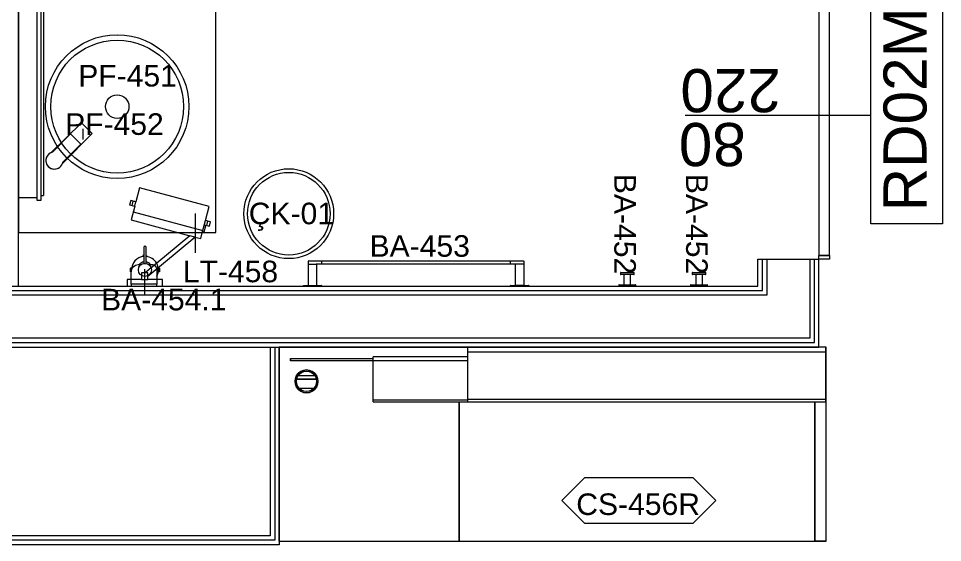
# Model space of a CAD drawing. Header units: centimetres. Extents: x 118932 to 154602, y -32682 to -23521.
# Drawn here: x 140245.9 to 140503.4, y -30690.1 to -30544.3 of the extents above; entities that cross this region are included whole.
import ezdxf

# ---------------------------------------------------------------- set-up
doc = ezdxf.new("R2010")
doc.units = ezdxf.units.CM
doc.header["$LTSCALE"] = 50
doc.header["$MEASUREMENT"] = 0
for name, color, linetype, lineweight, true_color in [('GEN_00_BL_Yazı', 7, 'Continuous', 0, 0x4f5250), ('GEN_02_TF_Islak Hacim', 7, 'Continuous', 5, 0x007cb0), ('GEN_02_TF_Mobilya', 7, 'Continuous', 5, 0x745e3d), ('GEN_05_ML_Ahşap', 7, 'Continuous', 9, 0x745e3d), ('GEN_05_ML_Alçıpan', 7, 'Continuous', 18, 0x008b29), ('GEN_05_ML_Alçıpan_giydirme', 7, 'Continuous', 18, 0x7ebab5), ('GEN_06_GR_Cam', 7, 'Continuous', 9, 0x6093ac), ('GEN_06_GR_İnce', 7, 'Continuous', 13, 0xb0b0a9)]:
    doc.layers.add(name, color=color, linetype=linetype, lineweight=lineweight, true_color=true_color)
doc.styles.add('arial_1_18', font='arial.ttf', dxfattribs={"height": 0.2})
doc.styles.add('Arial_6', font='arial.ttf', dxfattribs={"height": 59.5325})

# ---------------------------------------------------------------- blocks, each defined once
blk = doc.blocks.new('Robe_Hook - BA-452 ROBE HOOK-13695885-TYPE GxL')
at = {"layer": 'GEN_02_TF_Islak Hacim', "lineweight": 13}
for p, q in [((-23.8, 0), (-23.8, -3.2)), ((-23.8, 0), (23.8, 0)), ((-23, 0), (-23.8, 0)), ((-23.8, -3.2), (-23, -3.2)), ((23.8, -3.2), (-23.8, -3.2)), ((-9.2, -3.2), (-9.2, -31.9)), ((9.2, -31.9), (9.2, -3.2)), ((23.8, 0), (23, 0)), ((23, -3.2), (23.8, -3.2)), ((23.8, -3.2), (23.8, 0)), ((-19.1, -31.9), (-19.1, -38.1)), ((-19.1, -31.9), (19, -31.9)), ((-18.4, -31.9), (-19.1, -31.9)), ((-19.1, -38.1), (-18.4, -38.1)), ((19, -38.1), (-19.1, -38.1)), ((19, -31.9), (18.4, -31.9)), ((18.4, -38.1), (19, -38.1)), ((19, -38.1), (19, -31.9))]:
    blk.add_line(p, q, dxfattribs=at)
at = {"layer": 'GEN_00_BL_Yazı', "insert": (-23.9, -312.3), "char_height": 60, "width": 132.711, "attachment_point": 1, "rotation": 90, "style": 'Arial_6'}
blk.add_mtext('BA-452', dxfattribs=at)
blk = doc.blocks.new('452 faucet')
at = {"layer": 'GEN_02_TF_Islak Hacim'}
for p, q in [((-1.94, 2.66), (-2.04, 2.66)), ((-2.04, 2.15), (-1.95, 2.15))]:
    blk.add_line(p, q, dxfattribs=at)
at = {"layer": 'GEN_02_TF_Islak Hacim', "flags": 128}
for points in [[(2.66, 1.5), (10.93, 9.85), (7.98, 12.81), (-0.43, 4.57)], [(2.77, 1.91), (7.78, 6.92), (4.95, 9.74), (-0.12, 4.67)]]:
    blk.add_lwpolyline(points, dxfattribs=at)
at = {"layer": 'GEN_02_TF_Islak Hacim'}
for start, end in [(103.2039, 349.4026), (111.0963, 172.457), (184.6196, 339.2871)]:
    blk.add_arc((0.43, 2.35), 2.38, start, end, dxfattribs=at)
blk = doc.blocks.new('pr 451 rooms sink')
at = {"layer": 'GEN_00_BL_Yazı'}
blk.add_line((-9.51, -14.12), (-9.51, -11.21), dxfattribs=at)
at = {"layer": 'GEN_02_TF_Islak Hacim'}
for radius in [20, 18.5, 3.27]:
    blk.add_circle((0, -5), radius, dxfattribs=at)
blk.add_blockref('452 faucet', (-17.93, -22.35))
at = {"layer": 'GEN_00_BL_Yazı', "char_height": 6, "width": 26.0709, "attachment_point": 1, "style": 'Arial_6'}
for s, insert in [('PF-451', (-10.85, 6.59)), ('PF-452', (-14.51, -6.87))]:
    blk.add_mtext(s, dxfattribs=dict(at, insert=insert))
blk = doc.blocks.new('LEFT 462 TEZGAH')
at = {"layer": 'GEN_02_TF_Islak Hacim'}
blk.add_lwpolyline([(52.71, 65), (-2.29, 65), (-2.29, 0), (12.01, -84.92), (52.72, -85), (52.71, 65)], dxfattribs=at)
at = {"rotation": 180}
blk.add_blockref('pr 451 rooms sink', (25.21, 25), dxfattribs=at)
at = {"layer": 'GEN_00_BL_Yazı', "insert": (9.75, -53.76), "char_height": 6, "width": 26.5421, "attachment_point": 7, "style": 'Arial_6'}
blk.add_mtext('CS-462-L', dxfattribs=at)
blk = doc.blocks.new('Electric_Mirror-radiance - LT-456 ELETRIC MIRROR-13669292-TYPE D')
at = {"layer": 'GEN_02_TF_Mobilya'}
for p, q in [((660.4, 63.5), (-660.4, 63.5)), ((-660.4, 63.5), (-660.4, 50.8)), ((-647.7, 69.8), (647.7, 69.8)), ((-647.7, 69.8), (-647.7, 63.5)), ((647.7, 63.5), (647.7, 69.8)), ((660.4, 50.8), (660.4, 63.5)), ((-660.4, 50.8), (660.4, 50.8)), ((-654.1, 50.8), (-654.1, 0)), ((654, 50.8), (654, 0)), ((-654.1, 0), (654, 0))]:
    blk.add_line(p, q, dxfattribs=at)
at = {"layer": 'GEN_00_BL_Yazı', "insert": (107.9, 156.4), "char_height": 60, "width": 265.421, "attachment_point": 7, "rotation": 180.0026, "style": 'Arial_6'}
blk.add_mtext('LT-456', dxfattribs=at)
blk = doc.blocks.new('Accessory-Towel_Bar-KOHLER-Composed-K-73142 _1_ - BA-453 TOWEL BAR 24_-14138606-TYPE GxL')
at = {"layer": 'GEN_02_TF_Islak Hacim', "lineweight": 13}
for p, q in [((-53279.2, -6870.5), (-53279.2, -6863.3)), ((-53279.2, -6929.9), (-53279.2, -6872.2)), ((-53278.4, -6862.5), (-52680, -6862.5)), ((-53278.4, -6871.4), (-53257.1, -6871.4)), ((-52701.3, -6871.4), (-53257.1, -6871.4)), ((-53256.3, -6872.2), (-53256.3, -6929.9)), ((-53242.4, -6862.5), (-53242.4, -6871.4)), ((-52716.1, -6871.4), (-52716.1, -6862.5)), ((-52702.1, -6929.9), (-52702.1, -6872.2)), ((-52680, -6871.4), (-52701.3, -6871.4)), ((-52679.2, -6863.3), (-52679.2, -6870.5)), ((-52679.2, -6872.2), (-52679.2, -6929.9)), ((-53293.2, -6932.7), (-53293.2, -6931.5)), ((-53293.2, -6932.7), (-53242.4, -6932.7)), ((-53292.4, -6930.7), (-53278.4, -6930.7)), ((-53278.4, -6930.7), (-53257.1, -6930.7)), ((-53257.1, -6930.7), (-53243.2, -6930.7)), ((-53242.4, -6931.5), (-53242.4, -6932.7)), ((-52716.1, -6932.7), (-52716.1, -6931.5)), ((-52716.1, -6932.7), (-52665.3, -6932.7)), ((-52715.3, -6930.7), (-52701.3, -6930.7)), ((-52680, -6930.7), (-52701.3, -6930.7)), ((-52680, -6930.7), (-52666.1, -6930.7)), ((-52665.3, -6931.5), (-52665.3, -6932.7))]:
    blk.add_line(p, q, dxfattribs=at)
for centre, radius, start, end in [((-53278.4, -6863.3), 0.82, 90, 180), ((-53278.4, -6870.5), 0.814, 180, 270), ((-53278.4, -6872.2), 0.814, 90, 180), ((-53257.1, -6872.2), 0.814, 0, 90), ((-52701.3, -6872.2), 0.814, 90, 180), ((-52680, -6863.3), 0.82, 0, 90), ((-52680, -6870.5), 0.814, 270, 0), ((-52680, -6872.2), 0.814, 0, 90), ((-53292.4, -6931.5), 0.797, 90, 180), ((-53278.4, -6929.9), 0.804, 180, 270), ((-53257.1, -6929.9), 0.804, 270, 0), ((-53243.2, -6931.5), 0.797, 0, 90), ((-52715.3, -6931.5), 0.797, 90, 180), ((-52701.3, -6929.9), 0.804, 180, 270), ((-52680, -6929.9), 0.804, 270, 0), ((-52666.1, -6931.5), 0.797, 0, 90)]:
    blk.add_arc(centre, radius, start, end, dxfattribs=at)
at = {"layer": 'GEN_00_BL_Yazı', "insert": (-53108.7, -6791.1), "char_height": 60, "width": 265.421, "attachment_point": 1, "style": 'Arial_6'}
blk.add_mtext('BA-453', dxfattribs=at)
blk = doc.blocks.new('makeup mirror 16__hcr07922_rfa - LT-458 SHAVING MIRROR-14453733-TYPE J')
at = {"layer": 'GEN_00_BL_Yazı'}
blk.add_line((48117.6, 10856), (48007.7, 10856), dxfattribs=at)
at = {"layer": 'GEN_02_TF_Islak Hacim'}
for p, q in [((47933.7, 11045.1), (47915.6, 11045.1)), ((47915.6, 11045.1), (47915.6, 10946.6)), ((47933.6, 11005.1), (47933.7, 11045.1)), ((48099.6, 11034.3), (48055.8, 10870.9)), ((48122.1, 11028.3), (48070.2, 10834.5)), ((48138.4, 11023.9), (48099.6, 11034.3)), ((48142.1, 11038.5), (48138.4, 11023.9)), ((48138.4, 11023.9), (48150, 11020.8)), ((48140.3, 11031.2), (48151.9, 11028.1)), ((48153.7, 11035.3), (48142.1, 11038.5)), ((48150, 11020.8), (48153.7, 11035.3)), ((48188.9, 11010.4), (48150, 11020.8)), ((47952.7, 11005.1), (47933.6, 11005.1)), ((47933.6, 11005.1), (47933.6, 10988)), ((47952.6, 10988), (47952.7, 10995)), ((47952.7, 10995), (47952.7, 11005.1)), ((48055.8, 10870.9), (47952.7, 10995)), ((48137, 10816.6), (48188.9, 11010.4)), ((47933.6, 10946.6), (47933.6, 10988)), ((47933.6, 10988), (47942.9, 10988)), ((47942.9, 10988), (48052, 10856.8)), ((47942.9, 10988), (47952.6, 10988)), ((47915.6, 10946.6), (47933.6, 10946.6)), ((48052, 10856.8), (48055.8, 10870.9)), ((48052, 10856.8), (48047.7, 10840.4)), ((48047.7, 10840.4), (48067.8, 10835.2)), ((48067.8, 10835.2), (48066.6, 10830.7)), ((48066.6, 10830.7), (48083.1, 10826.3)), ((48067.8, 10835.2), (48098.1, 10827.1)), ((48086.5, 10830.2), (48082.5, 10815.9)), ((48082.5, 10815.9), (48094.1, 10812.8)), ((48083.1, 10826.3), (48084.3, 10830.7)), ((48084.3, 10830.7), (48086.5, 10830.2)), ((48084.6, 10823.1), (48096.2, 10820)), ((48094.1, 10812.8), (48098.1, 10827.1)), ((48098.1, 10827.1), (48137, 10816.6))]:
    blk.add_line(p, q, dxfattribs=at)
at = {"layer": 'GEN_00_BL_Yazı', "insert": (47986.3, 10890.1), "char_height": 60, "width": 251.286, "attachment_point": 1, "rotation": 270, "style": 'Arial_6'}
blk.add_mtext('LT-458', dxfattribs=at)
blk = doc.blocks.new('Soap Dispenser - Trio - BA-454 SOAP DISPENSER -single-14380691-TYPE J')
at = {"layer": 'GEN_00_BL_Yazı'}
blk.add_line((1.1, -47.1), (1.1, 22.9), dxfattribs=at)
at = {"layer": 'GEN_02_TF_Islak Hacim', "flags": 128}
for points in [[(37.9, -5), (37.9, 0), (-33.1, 0), (-33.1, -5)], [(-38.5, -39.5), (-38.5, -49.5), (-40.9, -49.5), (-40.9, -39.5)], [(40.5, -49.5), (40.5, -39.5), (37.9, -39.5), (37.9, -49.5)], [(40.3, -39.5), (40.3, -49.5), (38.6, -49.5), (38.6, -39.5)], [(-4.4, -84.9), (-4.4, -83), (-3, -83), (-3, -84.9)], [(5.6, -84.9), (5.6, -83), (3, -83), (3, -84.9)]]:
    blk.add_lwpolyline(points, close=True, dxfattribs=at)
for points in [[(-9.8, -60.2), (-17.9, -60.2, -0.414214), (-33.1, -45), (-33.1, -5)], [(37.9, -5), (37.9, -40.2, -0.39688), (19.1, -60.2), (9.9, -60.2)], [(-3, -62.6), (-3, -102.6), (-3, -102.8), (-3, -103), (-3, -103.2), (-3, -103.4), (-3, -103.6), (-3, -103.8), (-3, -104), (-3, -104.2), (-3, -104.4), (-3, -104.5), (-3, -104.7), (-3, -104.9), (-3, -105.1), (-3, -105.2), (-3, -105.4), (-3, -105.6), (-3, -105.7), (-3, -105.9), (-3, -106), (-3, -106.2), (-3, -106.3), (-3, -106.4), (-3, -106.6), (-3, -106.7), (-3, -106.8), (-3, -106.9), (-3, -107), (-3, -107.1), (-3, -107.2), (-3, -107.6, 1), (3, -107.6), (3, -107.6), (3, -107.6), (3, -107.6), (3, -107.5), (3, -107.5), (3, -107.4), (3, -107.4), (3, -107.3), (3, -107.3), (3, -107.2), (3, -107.1), (3, -107), (3, -106.9), (3, -106.8), (3, -106.7), (3, -106.6), (3, -106.5), (3, -106.4), (3, -106.2), (3, -106.1), (3, -105.9), (3, -105.8), (3, -105.6), (3, -105.5), (3, -105.3), (3, -105.1), (3, -104.9), (3, -104.8), (3, -104.6), (3, -104.4), (3, -104.2), (3, -104), (3, -103.8), (3, -103.6), (3, -103.4), (3, -103.2), (3, -103), (3, -102.8), (3, -102.6), (3, -102.6), (3, -62.6)]]:
    blk.add_lwpolyline(points, format="xyb", dxfattribs=at)
for points in [[(-37.2, -49.5), (-40.9, -49.5), (-40.9, -39.5), (-37.1, -39.5)], [(-3, -82.3), (-3, -85), (-4.4, -85), (-4.4, -82.2)], [(3, -82.3), (3, -85), (5.6, -85), (5.6, -82)]]:
    blk.add_lwpolyline(points, dxfattribs=at)
at = {"layer": 'GEN_02_TF_Islak Hacim'}
blk.add_circle((0, -45), 18.2, dxfattribs=at)
for radius, start, end in [(37.5, 152.0898, 265.4435), (37.5, 274.5565, 1.1736), (22, 224.0164, 262.212), (22, 277.788, 316.0936)]:
    blk.add_arc((0, -45), radius, start, end, dxfattribs=at)
at = {"layer": 'GEN_00_BL_Yazı', "insert": (122.2, 7.7), "char_height": 60, "width": 331.384, "attachment_point": 1, "rotation": 180, "style": 'Arial_6'}
blk.add_mtext('BA-454.1', dxfattribs=at)
blk = doc.blocks.new('BANYO ÇÖP KUTUSU')
at = {"layer": 'GEN_02_TF_Islak Hacim'}
for radius in [12.5, 11.5]:
    blk.add_circle((0, 0), radius, dxfattribs=at)
at = {"layer": 'GEN_00_BL_Yazı', "insert": (-11.15, 3.06), "char_height": 6, "width": 25.1286, "attachment_point": 1, "style": 'Arial_6'}
blk.add_mtext('ÇK-01', dxfattribs=at)
blk = doc.blocks.new('RIGHT 462 TEZGAH')
at = {"layer": 'GEN_02_TF_Islak Hacim'}
blk.add_lwpolyline([(37.08, 37.08), (-1.81, -1.81), (-47.77, 44.15), (-97.71, 114.31), (-68.98, 143.15), (37.08, 37.08)], dxfattribs=at)
at = {"rotation": 136.276019371548}
blk.add_blockref('pr 451 rooms sink', (-10.57, 38.77), dxfattribs=at)
at = {"layer": 'GEN_00_BL_Yazı', "insert": (-76.43, 88.58), "char_height": 6, "width": 40.3913, "attachment_point": 1, "rotation": 45, "style": 'Arial_6'}
blk.add_mtext('CS-462 -R', dxfattribs=at)
blk = doc.blocks.new('LEVEL 0 ISLAK HACİM')
for name, p, rotation in [('RIGHT 462 TEZGAH', (-187.63, -4197.39, 0), 314.9999999999999), ('LEFT 462 TEZGAH', (-57.45, -4132.4, 0), 180)]:
    blk.add_blockref(name, p, dxfattribs=dict(rotation=rotation))
for name, p, xscale, yscale, zscale, rotation in [('Electric_Mirror-radiance - LT-456 ELETRIC MIRROR-13669292-TYPE D', (-110.16, -4122.36, 0), 0.1000000000000027, 0.1000000000000027, 0.1000000000000027, 269.997415383236), ('Robe_Hook - BA-452 ROBE HOOK-13695885-TYPE GxL', (59.46, -4212.34, 0), 0.1000000000000001, 0.1000000000000001, 0.1000000000000001, 180), ('Robe_Hook - BA-452 ROBE HOOK-13695885-TYPE GxL', (79.46, -4212.34, 0), 0.1000000000000001, 0.1000000000000001, 0.1000000000000001, 180), ('makeup mirror 16__hcr07922_rfa - LT-458 SHAVING MIRROR-14453733-TYPE J', (1024.64, -9003.91, 0), 0.1000000000000054, 0.1000000000000054, 0.1000000000000054, 90), ('Soap Dispenser - Trio - BA-454 SOAP DISPENSER -single-14380691-TYPE J', (-74.93, -4212.34, 0), 0.1000000000000058, 0.1000000000000058, 0.1000000000000058, 180)]:
    blk.add_blockref(name, p, dxfattribs=dict(xscale=xscale, yscale=yscale, zscale=zscale, rotation=rotation))
blk.add_blockref('BANYO ÇÖP KUTUSU', (-34.85, -4192.2, 0))
at = {"extrusion": (-6.25506e-07, 3.22532e-09, 1), "xscale": 0.0999999999999999, "yscale": 0.0999999999999999, "zscale": 0.0999999999999999, "rotation": 359.995832532428}
blk.add_blockref('Accessory-Towel_Bar-KOHLER-Composed-K-73142 _1_ - BA-453 TOWEL BAR 24_-14138606-TYPE GxL', (5298.58, -3519.46, 0), dxfattribs=at)
blk = doc.blocks.new('DUVAR LEVEL 0 B LBOK')
at = {"layer": 'GEN_05_ML_Alçıpan'}
blk.add_line((79.92, -320.56, 0), (96.92, -320.56, 0), dxfattribs=at)
at = {"layer": 'GEN_05_ML_Alçıpan', "elevation": 0}
for points in [[(94.42, -320.56), (94.42, -342.56), (-129.45, -342.56)], [(-129.45, -345.06), (96.92, -345.06), (96.92, -320.56)], [(-129.45, -343.81), (95.67, -343.81), (95.67, -320.56)], [(82.42, -320.56), (82.42, -330.56), (-129.45, -330.56)], [(-129.45, -328.06), (79.92, -328.06), (79.92, -320.56)], [(-129.45, -329.31), (81.17, -329.31), (81.17, -320.56)], [(-53.45, -345.06), (-53.45, -400.06), (-129.45, -400.06)], [(-54.7, -345.06), (-54.7, -398.81), (-129.45, -398.81)], [(-55.95, -345.06), (-55.95, -397.56), (-129.45, -397.56)]]:
    blk.add_lwpolyline(points, dxfattribs=at)
at = {"layer": 'GEN_05_ML_Alçıpan_giydirme', "elevation": 0}
blk.add_lwpolyline([(-128.58, -155.08), (-128.58, -328.06), (-126.08, -328.06), (-126.08, -155.08), (-128.58, -155.08)], dxfattribs=at)
blk = doc.blocks.new('FFE-Tag')
at = {"color": 0}
blk.add_wipeout([(-8.76, 0), (-6.19, 2.57), (6.19, 2.57), (8.76, 0), (6.19, -2.57), (-6.19, -2.57)], dxfattribs=at).dxf.layer = 'GEN_00_BL_Yazı'
at = {"layer": 'GEN_00_BL_Yazı', "color": 0}
for p, q in [((-8.76, 0), (-6.19, 2.57)), ((6.19, 2.57), (-6.19, 2.57)), ((8.76, 0), (6.19, 2.57)), ((-8.76, 0), (-6.19, -2.57)), ((8.76, 0), (6.19, -2.57)), ((-6.19, -2.57), (6.19, -2.57))]:
    blk.add_line(p, q, dxfattribs=at)
blk = doc.blocks.new('CS-456R')
at = {"layer": 'GEN_00_BL_Yazı', "insert": (-0.19, -1.08), "char_height": 6, "attachment_point": 5, "style": 'Arial_6'}
blk.add_mtext('CS-456R', dxfattribs=at)
blk = doc.blocks.new('*U603')
at = {"layer": 'GEN_02_TF_Mobilya'}
for p, q in [((-760, 270.3), (-258.4, 270.3)), ((-760, 270.3), (-258.4, 270.3)), ((-760, 270.3), (-760, -269.4)), ((-760, 270.3), (-760, -269.4)), ((-258.4, 270.3), (732.2, 270.3)), ((-258.4, 270.3), (732.2, 270.3)), ((-258.4, -117), (-258.4, 270.3)), ((-258.4, -117), (-258.4, 270.3)), ((-258.4, 270.3), (-258.4, -117)), ((-258.4, 270.3), (-258.4, -117)), ((764, 270.3), (732.2, 270.3)), ((732.2, 270.3), (764, 270.3)), ((732.2, 270.3), (732.2, -117)), ((732.2, 270.3), (732.2, -117)), ((732.2, -117), (732.2, 270.3)), ((732.2, -117), (732.2, 270.3)), ((764, 270.3), (764, -269.4)), ((-497.7, -117), (-234.5, -117)), ((-497.7, -117), (-497.7, -122.2)), ((-497.7, -117), (-234.5, -117)), ((-497.7, -117), (-497.7, -122.2)), ((-234.5, -122.2), (-497.7, -122.2)), ((-497.7, -122.2), (-497.7, -232.2)), ((-234.5, -122.2), (-497.7, -122.2)), ((-497.7, -122.2), (-497.7, -232.2)), ((-234.5, -117), (762.4, -117)), ((-234.5, -117), (-234.5, -123.3)), ((-234.5, -117), (762.4, -117)), ((-234.5, -117), (-234.5, -123.3)), ((762.4, -123.3), (-234.5, -123.3)), ((-234.5, -123.3), (-234.5, -256.7)), ((762.4, -123.3), (-234.5, -123.3)), ((-234.5, -123.3), (-234.5, -256.7)), ((762.4, -123.3), (762.4, -117)), ((762.4, -123.3), (762.4, -117)), ((762.4, -256.7), (762.4, -123.3)), ((762.4, -256.7), (762.4, -123.3)), ((-706.3, -151.7), (-711.3, -158.3)), ((-706.3, -151.7), (-711.3, -158.3)), ((-708.5, -159.9), (-704, -153.9)), ((-704, -153.9), (-708.5, -159.9)), ((-699.7, -146.7), (-706.3, -151.7)), ((-706.3, -151.7), (-699.7, -146.7)), ((-698.1, -149.4), (-704, -153.9)), ((-698.1, -149.4), (-704, -153.9)), ((-692, -143.5), (-699.7, -146.7)), ((-699.7, -146.7), (-692, -143.5)), ((-691.2, -146.5), (-698.1, -149.4)), ((-691.2, -146.5), (-698.1, -149.4)), ((-683.8, -142.4), (-692, -143.5)), ((-692, -143.5), (-683.8, -142.4)), ((-683.8, -145.6), (-691.2, -146.5)), ((-683.8, -145.6), (-691.2, -146.5)), ((-675.6, -143.5), (-683.8, -142.4)), ((-683.8, -142.4), (-675.6, -143.5)), ((-676.4, -146.5), (-683.8, -145.6)), ((-676.4, -146.5), (-683.8, -145.6)), ((-669.5, -149.4), (-676.4, -146.5)), ((-669.5, -149.4), (-676.4, -146.5)), ((-667.9, -146.7), (-675.6, -143.5)), ((-675.6, -143.5), (-667.9, -146.7)), ((-663.6, -153.9), (-669.5, -149.4)), ((-663.6, -153.9), (-669.5, -149.4)), ((-661.3, -151.7), (-667.9, -146.7)), ((-667.9, -146.7), (-661.3, -151.7)), ((-663.6, -153.9), (-659.1, -159.9)), ((-659.1, -159.9), (-663.6, -153.9)), ((-656.3, -158.3), (-661.3, -151.7)), ((-656.3, -158.3), (-661.3, -151.7)), ((-714.5, -165.9), (-715.6, -174.1)), ((-714.5, -165.9), (-715.6, -174.1)), ((-714.5, -182.4), (-715.6, -174.1)), ((-715.6, -174.1), (-714.5, -182.4)), ((-711.3, -158.3), (-714.5, -165.9)), ((-711.3, -158.3), (-714.5, -165.9)), ((-712.4, -174.1), (-711.4, -166.8)), ((-711.4, -166.8), (-712.4, -174.1)), ((-711.4, -181.5), (-712.4, -174.1)), ((-712.4, -174.1), (-711.4, -181.5)), ((-711.4, -166.8), (-708.5, -159.9)), ((-708.5, -159.9), (-711.4, -166.8)), ((-704.9, -155.1), (-662.7, -155.1)), ((-704.9, -155.1), (-662.7, -155.1)), ((-659.1, -159.9), (-656.2, -166.8)), ((-656.2, -166.8), (-659.1, -159.9)), ((-653.1, -165.9), (-656.3, -158.3)), ((-653.1, -165.9), (-656.3, -158.3)), ((-656.2, -166.8), (-655.2, -174.1)), ((-655.2, -174.1), (-656.2, -166.8)), ((-655.2, -174.1), (-656.2, -181.5)), ((-655.2, -174.1), (-656.2, -181.5)), ((-653.1, -165.9), (-652.1, -174.1)), ((-652.1, -174.1), (-653.1, -165.9)), ((-653.1, -182.4), (-652.1, -174.1)), ((-653.1, -182.4), (-652.1, -174.1)), ((-711.3, -190), (-714.5, -182.4)), ((-714.5, -182.4), (-711.3, -190)), ((-711.5, -180.5), (-656.1, -180.5)), ((-656.1, -180.5), (-711.5, -180.5)), ((-708.5, -188.4), (-711.4, -181.5)), ((-708.5, -188.4), (-711.4, -181.5)), ((-706.3, -196.6), (-711.3, -190)), ((-711.3, -190), (-706.3, -196.6)), ((-704, -194.4), (-708.5, -188.4)), ((-704, -194.4), (-708.5, -188.4)), ((-707.3, -190), (-660.3, -190)), ((-707.3, -190), (-660.3, -190)), ((-699.7, -201.6), (-706.3, -196.6)), ((-699.7, -201.6), (-706.3, -196.6)), ((-704, -194.4), (-698.1, -198.9)), ((-698.1, -198.9), (-704, -194.4)), ((-692, -204.8), (-699.7, -201.6)), ((-692, -204.8), (-699.7, -201.6)), ((-698.1, -198.9), (-691.2, -201.8)), ((-691.2, -201.8), (-698.1, -198.9)), ((-683.8, -205.9), (-692, -204.8)), ((-683.8, -205.9), (-692, -204.8)), ((-691.2, -201.8), (-683.8, -202.7)), ((-683.8, -202.7), (-691.2, -201.8)), ((-683.8, -202.7), (-676.4, -201.8)), ((-676.4, -201.8), (-683.8, -202.7)), ((-675.6, -204.8), (-683.8, -205.9)), ((-675.6, -204.8), (-683.8, -205.9)), ((-676.4, -201.8), (-669.5, -198.9)), ((-669.5, -198.9), (-676.4, -201.8)), ((-667.9, -201.6), (-675.6, -204.8)), ((-667.9, -201.6), (-675.6, -204.8)), ((-669.5, -198.9), (-663.6, -194.4)), ((-663.6, -194.4), (-669.5, -198.9)), ((-661.3, -196.6), (-667.9, -201.6)), ((-661.3, -196.6), (-667.9, -201.6)), ((-659.1, -188.4), (-663.6, -194.4)), ((-659.1, -188.4), (-663.6, -194.4)), ((-656.3, -190), (-661.3, -196.6)), ((-661.3, -196.6), (-656.3, -190)), ((-656.2, -181.5), (-659.1, -188.4)), ((-656.2, -181.5), (-659.1, -188.4)), ((-653.1, -182.4), (-656.3, -190)), ((-656.3, -190), (-653.1, -182.4)), ((-728.3, -231.3), (-728.3, -237.6)), ((-497.7, -231.3), (-728.3, -231.3)), ((-497.7, -231.3), (-728.3, -231.3)), ((-728.3, -237.6), (-728.3, -231.3)), ((-728.3, -237.6), (-497.7, -237.6)), ((-728.3, -237.6), (-497.7, -237.6)), ((-497.7, -232.2), (-497.7, -242.7)), ((-497.7, -232.2), (-234.5, -232.2)), ((-497.7, -232.2), (-497.7, -242.7)), ((-497.7, -232.2), (-234.5, -232.2)), ((-234.5, -242.7), (-497.7, -242.7)), ((-234.5, -242.7), (-497.7, -242.7)), ((-234.5, -256.7), (-234.5, -269.4)), ((-234.5, -256.7), (762.4, -256.7)), ((-234.5, -256.7), (-234.5, -269.4)), ((-234.5, -256.7), (762.4, -256.7)), ((762.4, -269.4), (762.4, -256.7)), ((762.4, -269.4), (762.4, -256.7)), ((-234.5, -269.4), (-760, -269.4)), ((-234.5, -269.4), (-760, -269.4)), ((762.4, -269.4), (-234.5, -269.4)), ((762.4, -269.4), (-234.5, -269.4)), ((764, -269.4), (762.4, -269.4)), ((764, -269.4), (762.4, -269.4))]:
    blk.add_line(p, q, dxfattribs=at)
at = {"layer": 'GEN_00_BL_Yazı', "xscale": -24.48801272789174, "yscale": 24.48801272789174, "zscale": 24.48801272789174, "rotation": 180.0000187052433}
blk.add_blockref('FFE-Tag', (242.1, 157.4), dxfattribs=at)
at = {"xscale": -10, "yscale": 10, "zscale": 10, "rotation": 180.0000187052433}
blk.add_blockref('CS-456R', (242.1, 157.4), dxfattribs=at)
blk = doc.blocks.new('b blok level 0 tefriş')
at = {"xscale": -0.1, "yscale": 0.1, "zscale": 0.1, "rotation": 180.0000187052433}
blk.add_blockref('*U603', (1153.18, -1097.96, 0), dxfattribs=at)
blk = doc.blocks.new('RD02M')
at = {"layer": 'GEN_05_ML_Ahşap'}
blk.add_lwpolyline([(-40, -14.45), (-40, 37.25)], dxfattribs=at)
blk.add_lwpolyline([(-70.15, -14.45), (-9.85, -14.45), (-9.85, -34.45), (-70.15, -34.45)], close=True, dxfattribs=at)
at = {"layer": 'GEN_06_GR_Cam'}
for p, q in [((-79, -3), (-79, 0)), ((-1, 0), (-1, -3))]:
    blk.add_line(p, q, dxfattribs=at)
for points in [[(-80, 0), (-79, 0), (-79, -3), (-80, -3)], [(-1, -3), (-1, 0), (-79, 0), (-79, -3)], [(-1, 0), (0, 0), (0, -3), (-1, -3)]]:
    blk.add_lwpolyline(points, close=True, dxfattribs=at)
at = {"layer": 'GEN_00_BL_Yazı', "char_height": 12, "attachment_point": 7, "rotation": 90, "style": 'arial_1_18'}
for s, insert in [('\\A1;80', (-41.95, 20.37)), ('\\A1;220', (-26.95, 10.61))]:
    blk.add_mtext_dynamic_manual_height_columns(s, width=3542.6897, gutter_width=1875, heights=[387.79], dxfattribs=dict(at, insert=insert))
at = {"layer": 'GEN_00_BL_Yazı', "insert": (-66.73, -18), "char_height": 12, "attachment_point": 1, "style": 'arial_1_18'}
blk.add_mtext_dynamic_manual_height_columns('\\A1;RD02M', width=3542.6897, gutter_width=1875, heights=[387.79], dxfattribs=at)
blk = doc.blocks.new('level 0 b blok kapılar')
at = {"color": 1, "rotation": 90}
blk.add_blockref('RD02M', (-1256.5, -1326.66, 0), dxfattribs=at)
blk = doc.blocks.new('level 0 kapı')
at = {"color": 1}
blk.add_blockref('level 0 b blok kapılar', (7781.17, 460.97, 0), dxfattribs=at)

msp = doc.modelspace()

# ---------------------------------------------------------------- block references
msp.add_blockref('LEVEL 0 ISLAK HACİM', (140356.1, -26406.37, 0))

# ---------------------------------------------------------------- next in the draw order: block references
msp.add_blockref('DUVAR LEVEL 0 B LBOK', (140372.02, -30290.65))

# ---------------------------------------------------------------- next in the draw order: block references
msp.add_blockref('b blok level 0 tefriş', (139241.38, -29564.69, 0))

# ---------------------------------------------------------------- next in the draw order: block references
at = {"layer": 'GEN_06_GR_İnce'}
msp.add_blockref('level 0 kapı', (133944.27, -29665.52), dxfattribs=at)

doc.saveas('drawing.dxf')
